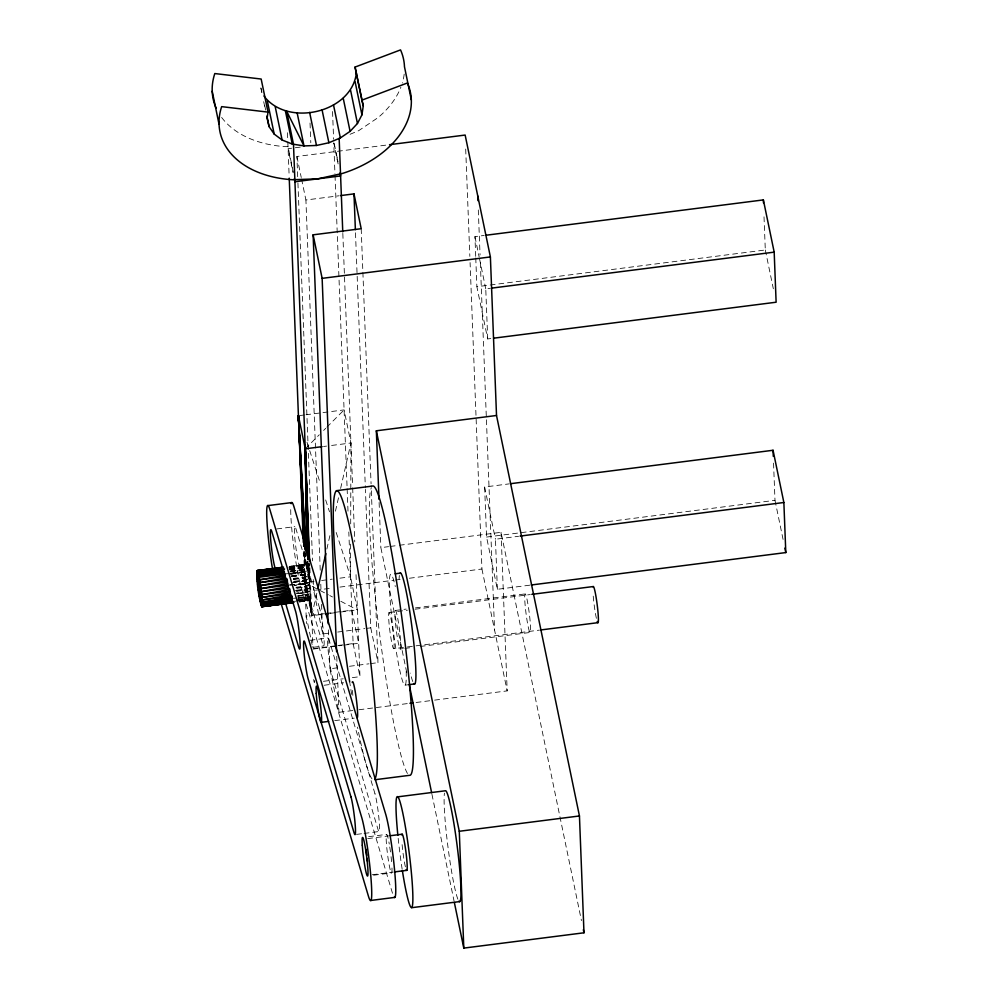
<?xml version="1.0" encoding="UTF-8"?>
<svg xmlns="http://www.w3.org/2000/svg" width="998" height="998" viewBox="0 0 998 998"><rect width="100%" height="100%" fill="white"/><g stroke="black" fill="none" stroke-linecap="round" stroke-linejoin="round"><path stroke-width="0.75" stroke-dasharray="4.99 3.74" d="M350.635 544.135L350.548 576.807L357.396 609.89L339.12 612.223M350.697 523.9L350.934 442.987L344.085 409.904L306.024 414.756M304.178 550.846L304.877 582.62L311.725 615.704L323.901 614.157M291.004 571.155L304.976 569.958L304.877 582.62L309.729 600.422L311.725 615.704L316.89 592.987M285.528 573.862L305.114 572.353L311.725 615.704L310.216 600.16L309.155 563.421M291.753 575.996L305.326 575.023L304.877 582.62L307.671 592.612L297.154 593.947M304.477 552.73L304.877 582.62L307.209 589.93L296.693 591.265M293.524 578.728L305.613 577.917L304.877 582.62L306.76 587.036L296.244 588.371M326.857 549.05L330.637 532.383M335.453 511.163L338.896 496.018M340.617 488.446L350.934 442.987L328.105 445.894M290.006 567.089L305.026 565.18L304.627 552.131M293.424 598.301L308.594 597.016L311.725 615.704L310.216 600.16L299.699 601.495M293.849 581.722L305.949 580.948L304.877 582.62L306.336 584.017L294.31 585.539M305.263 448.801L319.285 434.754M323.601 430.437L325.76 428.279M326.833 427.194L344.085 409.904M304.852 552.019L305.438 564.406L289.769 566.465M350.049 134.306L358.644 130.701L378.142 117.552A97.255 66.33 -11.7 0 0 400.897 87.163M293.874 582.283L308.769 579.414L308.357 563.87M294.273 585.339L309.18 582.47L308.632 563.82M293.449 579.289L308.332 576.445L307.958 560.888M296.107 588.084L309.542 585.527L308.856 563.783M291.503 576.719L307.871 573.65L307.609 561.325M296.406 591.016L309.854 588.496L309.043 563.67M291.042 574.087L307.396 571.106L307.234 561.824M296.631 593.735L310.104 591.303L306.511 567.076L305.438 564.406L288.909 566.502M298.29 595.918L310.278 593.835L310.104 591.303L296.581 593.024M289.607 569.895L306.511 567.076L306.174 560.901M298.365 598.039L310.378 596.056L311.725 615.704L309.018 598.625L299.924 599.474M289.183 568.349L306.099 565.691L305.463 553.329M296.868 599.985L310.403 597.877L311.725 615.704L309.392 599.773L294.26 601.332M290.493 571.367L306.947 568.897L306.81 559.653M288.809 567.288L305.737 564.793L305.126 552.368M299.799 600.796L310.341 599.262L311.725 615.704L310.278 593.835L298.265 595.369M290.031 566.502L305.438 564.406M299.649 601.582L310.216 600.16M300.261 147.118L288.085 148.677L293.063 172.729M297.678 176.696L296.905 156.474L386.426 145.072M320.233 570.182L305.912 199.999L338.958 195.795M475.709 256.361L474.936 236.638L484.192 235.453M490.779 338.547L487.698 338.946L476.882 286.713L765.304 249.987L763.894 213.572M487.698 338.946L485.764 288.871L490.38 288.285M299.936 415.53L304.502 414.943M323.539 446.48L326.583 446.094M529.776 585.177L497.378 589.307L486.562 537.061L484.629 486.999L509.304 483.855M276.808 528.94L294.834 526.645M406.722 672.49L380.862 547.628L388.571 546.654M390.106 546.455L397.815 545.469M399.35 545.27L501.046 532.321L581.447 920.618M486.562 537.061L774.984 500.335L773.525 462.411M497.378 589.307L495.445 539.232L518.586 536.288M289.22 566.901L305.737 564.793M289.57 567.8L306.099 565.691M289.907 568.236L304.926 566.328L289.457 567.924M289.981 569.172L306.511 567.076M289.894 569.846L304.914 567.937L289.408 569.384M290.418 571.006L306.947 568.897L306.423 559.616M289.956 571.879L304.976 569.958M290.88 573.214L307.396 571.106L290.792 572.815M290.094 574.262L305.114 572.353M291.341 575.759L307.871 573.65M291.803 576.744L305.326 575.023M293.3 578.366L308.332 576.445M293.587 579.451L305.613 577.917M293.749 581.335L308.769 579.414M292.426 582.67L305.949 580.948M314.008 581.46L304.877 582.62L318.699 589.806M321.618 580.499L332.272 579.139M339.881 578.166L350.548 576.807L335.715 530.998M289.645 584.965L309.18 582.47M296.019 587.248L309.542 585.527M296.331 590.217L309.854 588.496M328.716 633.194L322.703 633.955L313.696 590.429L332.209 588.072M339.931 587.086L393.961 580.212M395.495 580.013L400.123 579.426M409.392 578.241L481.934 569.01L470.083 262.599M297.629 596.33L308.145 594.995L297.529 595.806M298.365 597.59L310.378 596.056M298.078 598.363L308.594 597.016M299.887 599.224L310.403 597.877M296.992 600.16L309.018 598.625M296.83 600.983L310.341 599.262M298.876 601.108L309.392 599.773M299.213 601.757L310.004 600.547L299.487 601.894M324.437 613.683L306.161 616.003L312.087 644.583M325.959 613.483L351.832 610.19L358.681 643.273L343.462 645.207M329.989 613.383L337.598 612.41M395.333 610.452L406.149 609.079M415.418 607.894L525.123 593.922M388.983 612.547L407.421 610.202M415.093 609.217L530.3 594.546M337.723 632.046L364.769 628.603M366.266 628.416L370.769 627.842L365.418 489.407M310.029 640.292L328.055 637.996M313.21 647.29L323.726 645.955M313.547 648.613L336.376 645.706M337.898 645.506L345.52 644.546M347.042 644.346L353.13 643.573L348.813 531.996M313.023 649.087L341.94 645.407M393.586 648.688A18.238 1.509 82.7 0 0 391.603 622.041A18.238 1.509 82.7 0 0 388.858 621.093A18.238 1.509 82.7 0 0 393.586 648.688L405.874 647.128M407.421 646.929L539.519 630.112M400.21 649.012A19.449 1.609 82.7 0 0 398.152 620.806A19.449 1.609 82.7 0 0 395.158 619.384A19.449 1.609 82.7 0 0 400.21 649.012L403.292 648.613M404.839 648.413L411.026 647.627M420.295 646.455L530 632.483A19.449 1.609 82.7 0 0 527.942 604.277A19.449 1.609 82.7 0 0 524.948 602.854A19.449 1.609 82.7 0 0 530 632.483M352.818 710.539L338.933 712.31L329.914 668.785L340.43 667.437M349.45 666.29L368.973 663.807M370.47 663.62L377.993 662.66L371.131 485.34M323.439 681.31L343.237 678.79M352.369 677.63L359.979 676.656L355.899 571.255M324.101 685.252L343.624 682.769M405.051 685.152L407.795 684.803M358.993 709.753L409.929 703.266M416.104 702.48L433.082 700.322M434.629 700.122L507.171 690.89L501.046 532.321M334.717 720.631L354.24 718.148M356.56 834.39L362.561 833.629M364.07 833.43L379.09 831.521M368.661 836.673L386.688 834.378M367.688 838.607L388.709 835.925M372.254 874.747L393.287 872.065M373.576 875.221L391.603 872.926M299.425 601.856L310.004 600.547M289.57 566.951L305.026 565.18M299.138 601.619L309.729 600.422M297.055 593.361L307.671 592.612M295.084 590.741L307.209 589.93M289.669 585.065L306.336 584.017M296.156 587.71L306.76 587.036M320.084 590.517L328.367 594.82M329.752 595.544L332.521 596.979M340.805 601.283L357.396 609.89M307.022 442.326L320.42 483.706M325.672 499.961L329.502 511.787M392.501 893.272L301.496 588.196A44.374 3.668 82.7 0 1 293.923 548.164A44.374 3.668 82.7 0 1 290.842 506.036M260.927 87.936L261.913 92.153M765.304 249.987L773.338 288.784M774.984 500.335L783.33 540.629M474.936 236.638L479.152 256.948M479.452 258.407L485.764 288.871M484.629 486.999L495.445 539.232M481.934 569.01L507.171 690.89M334.293 143.774L338.035 161.826M338.11 163.909L333.756 142.864L334.954 173.914M431.947 794.308L454.028 900.895M296.905 156.474L301.246 177.494M301.558 178.991L305.912 199.999M293.3 172.155L288.01 146.581L285.952 146.656A97.255 66.33 -11.7 0 1 220.508 115.868M264.732 105.588L265.668 110.092M260.89 88.136L261.825 92.639M263.697 101.671L264.62 106.175M370.769 627.842L377.993 662.66M353.13 643.573L359.979 676.656M313.684 679.463L314.308 682.47L314.195 679.438M478.304 209.967L480.05 254.989M480.35 262.761L494.559 629.95M475.759 257.883L476.882 286.713M465.692 149.051L469.846 256.374M379.115 502.456L380.862 547.628M361.201 228.704L362.823 270.708M362.885 272.254L371.069 483.793M355.488 232.771L357.109 274.762M357.172 276.321L365.355 487.847M342.825 233.382L352.606 486.263M352.668 487.81L354.764 541.889M337.099 157.31L337.174 159.406M332.546 111.514L333.606 139.233M335.016 175.461L347.079 487.174M347.129 488.721L348.09 513.446M336.763 656.322L338.933 712.31M310.041 123.004L310.802 142.726M328.417 629.9L329.914 668.785M320.782 584.179L321.082 591.964M321.556 604.401L322.703 633.955M297.928 182.921L312.549 560.876M313.272 579.539L313.696 590.429M309.879 567.8L312.96 647.577M291.428 163.123L291.516 165.219M287.474 132.722L287.761 140.431M287.823 141.965L289.171 176.621M303.679 551.719L306.461 623.588M407.483 773.5A145.87 12.076 82.7 0 1 379.228 630.998A145.87 12.076 82.7 0 1 371.306 487.847M596.392 618.323A18.238 1.509 82.7 0 1 593.037 593.411M371.992 778.852A145.87 12.076 82.7 0 1 357.521 727.105M351.683 694.408A145.87 12.076 82.7 0 1 349.674 681.821M352.855 695.356A18.238 1.509 82.7 0 1 352.356 689.755M391.977 867.986A19.449 1.609 82.7 0 1 389.295 865.528A19.449 1.609 82.7 0 1 386.151 837.646A19.449 1.609 82.7 0 1 389.27 844.046M389.756 847.015A19.449 1.609 82.7 0 1 390.53 852.342M391.066 856.696A19.449 1.609 82.7 0 1 391.665 862.871M412.798 681.547A55.925 4.628 82.7 0 1 410.315 673.114M399.088 578.977A55.925 4.628 82.7 0 1 399.375 575.472M457.87 899.198A55.925 4.628 82.7 0 1 444.297 807.769L444.235 806.11A55.925 4.628 82.7 0 1 444.447 793.111M405.388 866.825A18.238 1.509 82.7 0 1 401.92 842.15M402.157 869.27A55.925 4.628 82.7 0 1 398.177 838.295M406.186 671.367A55.925 4.628 82.7 0 1 399.437 668.685A55.925 4.628 82.7 0 1 389.669 592.5A55.925 4.628 82.7 0 1 395.308 586.575M404.19 74.089A97.255 66.33 -11.7 0 1 402.331 82.996M319.622 608.206L295.907 528.703A20.06 1.659 82.7 0 0 294.809 537.785A20.06 1.659 82.7 0 0 298.951 564.456L322.666 643.947A20.06 1.659 82.7 0 0 323.751 634.828A20.06 1.659 82.7 0 0 319.622 608.206M374.986 793.772L329.115 640.005A20.06 1.659 82.7 0 0 328.03 649.137A20.06 1.659 82.7 0 0 332.159 675.758L378.03 829.513A20.06 1.659 82.7 0 0 379.115 820.393A20.06 1.659 82.7 0 0 374.986 793.772"/><path stroke-width="1.5" d="M293.487 602.655L261.938 606.672C258.17 595.519 256.411 582.208 257.359 570.519L283.594 567.238M293.612 602.393L261.938 606.672L257.359 570.519L259.792 579.776L259.605 598.725M261.938 606.672L262.025 597.415L259.792 579.776L285.091 575.172M259.143 596.056L260.253 582.57L285.553 577.83M216.142 108.108A97.255 66.33 -11.7 0 1 214.807 73.553L261.164 79.029L268.013 112.113L267.115 118.213L269.086 126.634L274.201 134.081L282.11 140.019L292.277 144.061L303.991 145.92L316.478 145.471L328.878 142.751L340.343 137.936L350.086 131.362L357.459 123.478L361.95 114.82L363.26 105.963L355.051 67.078L400.535 49.9A97.255 66.33 -11.7 0 1 404.477 66.766L411.326 99.85M263.946 96.033C287.399 127.445 351.795 112.949 356.411 72.879M258.694 593.161L260.703 585.539L287.486 580.424M317.913 588.433L325.822 553.591M258.257 590.13L259.58 588.595L259.33 577.231L284.867 573.975M363.26 105.963L361.9 100.162L407.384 82.984A97.255 66.33 -11.7 0 1 342.564 173.403L317.776 178.854L292.801 179.74A97.255 66.33 -11.7 0 1 221.656 106.636L268.013 112.113M257.871 587.061L259.58 588.595L261.102 588.595L287.911 583.431M257.534 584.042L261.476 591.652L288.31 586.487M257.259 581.148L261.788 594.621L290.144 589.232M257.047 578.466L262.025 597.415L290.418 592.126M256.898 576.083L262.212 599.96L290.643 594.82M256.835 574.05L262.312 602.181L292.289 596.966M260.515 603.141L258.869 575.023L283.457 570.918M256.86 572.44L262.337 604.002L292.364 599.037M260.94 604.751L258.432 573.189L284.58 569.085M256.948 571.305L262.274 605.387L292.352 600.696M260.066 601.12L259.106 576.083L284.517 572.266M261.326 605.898L258.033 571.817L282.659 568.186M282.896 567.276L257.122 570.656L262.137 606.285L292.264 601.894M293.387 602.605L261.663 606.547L257.671 570.918L282.322 567.55M389.519 144.685L465.143 135.054L490.392 256.935L496.517 415.492L579.451 815.965L583.98 932.793L463.796 948.1L454.339 902.417M340.468 195.608L353.991 193.886L361.201 228.704L313.123 234.829L328.167 623.675M485.739 235.266L763.358 199.912L774.186 252.145L776.12 302.219L493.86 338.16M336.588 651.657L322.142 278.355L490.392 256.935M491.927 288.085L774.186 252.145M379.003 499.337L376.346 430.799L496.517 415.492M306.71 551.956L305.263 448.801L322.017 446.667M336.413 490.667L372.466 486.076A145.87 12.076 82.7 0 1 403.13 627.468A145.87 12.076 82.7 0 1 409.567 775.321L375.011 779.725M267.614 505.649L291.641 502.593M510.851 483.656L773.051 450.273L783.867 502.505L785.8 552.58L531.31 584.978M520.12 536.088L783.867 502.505M257.671 570.918L283.207 567.662M264.458 570.345L267.464 569.958M271.98 569.384L274.974 569.01M279.49 568.436L282.484 568.049M258.033 571.817L283.569 568.561M258.432 573.189L283.968 569.945M258.869 575.023L284.405 571.767M259.792 579.776L285.341 576.52M260.253 582.57L287.299 579.127M260.703 585.539L287.736 582.096M261.102 588.595L288.148 585.152M395.146 573.788L400.647 573.077M261.476 591.652L288.509 588.209M261.788 594.621L290.318 590.991M262.025 597.415L290.568 593.785M262.212 599.96L292.252 596.13M262.312 602.181L292.352 598.351M262.337 604.002L292.377 600.172M262.274 605.387L292.314 601.557M279.353 603.603L282.359 603.216M262.137 606.285L293.686 602.268M261.663 606.547L293.212 602.53M325.423 613.97L328.467 613.57M531.834 594.359L593.286 586.537M541.053 629.913L597.889 622.677M409.168 684.628L414.657 683.929M409.929 703.266L413.022 702.879M321.194 722.352L328.704 721.392M397.641 796.853L445.719 790.728A55.925 4.628 82.7 0 1 457.77 850.857A55.925 4.628 82.7 0 1 458.893 901.182M390.218 835.738L402.231 834.203M463.796 948.1L459.28 831.272L579.451 815.965M394.784 871.878L406.81 870.343M370.832 900.458L394.871 897.389M411.663 907.693L459.729 901.581M257.122 570.656L283.395 567.65M264.358 605.549L267.377 605.212M271.918 604.701L274.937 604.351M279.477 603.84L284.018 603.328M288.559 602.817L293.088 602.305M259.106 576.083L284.767 573.438M304.739 542.825L294.061 507.059A44.374 3.668 82.7 0 0 291.154 503.678M305.625 545.806L385.789 814.518A44.199 3.655 82.7 0 1 394.173 865.99A44.199 3.655 82.7 0 1 394.21 897.264M285.453 602.842L298.639 647.003A20.06 1.659 82.7 0 0 299.724 637.884A20.06 1.659 82.7 0 0 295.583 611.263L271.868 531.772A20.06 1.659 82.7 0 0 270.77 540.854A20.06 1.659 82.7 0 0 274.924 567.513M281.024 603.204L368.474 896.329A44.199 3.655 82.7 0 0 370.794 875.995A44.199 3.655 82.7 0 0 361.75 817.574L270.034 510.128A44.374 3.668 82.7 0 0 266.84 518.885A44.374 3.668 82.7 0 0 272.704 570.108M784.877 548.102L785.8 552.58M583.343 929.749L583.98 932.793M355.051 67.078L361.9 100.162M355.101 81.736L361.95 114.82M350.61 90.394L357.459 123.478M343.237 98.278L350.086 131.362M333.494 104.852L340.343 137.936M339.981 172.928L340.605 175.935L294.934 181.761L294.31 178.754M322.03 109.668L328.878 142.751M376.346 430.799L459.28 831.272M309.63 112.387L316.478 145.471M297.142 112.836L303.991 145.92L286.638 111.165L293.487 144.248L309.63 561.625M409.242 684.678L431.635 792.786M313.123 234.829L322.142 278.355M285.416 110.978L292.277 144.061M275.261 106.936L282.11 140.019M267.352 100.998L274.201 134.081M266.915 116.117L269.086 126.634M304.053 546.143L298.414 415.717L305.263 448.801L309.106 559.89M212.2 91.242L219.049 124.326M304.203 546.492L298.414 415.717L305.999 551.882M304.34 545.931L298.414 415.717L305.6 550.085M304.552 545.819L298.414 415.717L305.226 548.688M298.414 415.717L304.976 549.262M763.358 199.912L763.482 202.943M773.051 450.273L773.288 456.336M477.768 195.995L477.942 200.648M353.991 193.886L355.375 229.652M339.158 138.435L342.763 231.835M289.233 178.168L303.317 542.45M307.135 555.624L305.263 448.801L308.881 559.005M307.521 556.697L305.263 448.801L308.719 559.117M307.92 559.329L305.263 448.801L308.494 559.154M305.263 448.801L308.232 559.204M349.674 681.821A145.87 12.076 82.7 0 1 334.53 495.145A145.87 12.076 82.7 0 1 363.983 609.154A145.87 12.076 82.7 0 1 374.799 779.076M352.244 682.47A18.238 1.509 82.7 0 1 355.962 696.417A18.238 1.509 82.7 0 1 357.247 717.762M593.086 586.961A18.238 1.509 82.7 0 1 597.328 605.898A18.238 1.509 82.7 0 1 597.228 621.467M399.899 573.488A55.925 4.628 82.7 0 1 412.124 628.503A55.925 4.628 82.7 0 1 413.821 683.53M397.865 835.289A55.925 4.628 82.7 0 1 401.446 807.058A55.925 4.628 82.7 0 1 412.86 896.566A55.925 4.628 82.7 0 1 402.394 870.755M401.82 834.977A18.238 1.509 82.7 0 1 405.974 852.28A18.238 1.509 82.7 0 1 406.198 869.57M367.501 861.424A18.238 1.509 82.7 0 1 367.077 858.405M366.69 855.336A18.238 1.509 82.7 0 1 366.079 849.41M350.947 796.828L305.076 643.074A20.06 1.659 82.7 0 0 303.991 652.193A20.06 1.659 82.7 0 0 308.12 678.815L354.003 832.569A20.06 1.659 82.7 0 0 355.088 823.45A20.06 1.659 82.7 0 0 350.947 796.828M316.241 693.51A18.238 1.509 82.7 0 0 320.932 722.265A18.238 1.509 82.7 0 0 319.323 697.103A18.238 1.509 82.7 0 0 316.241 693.51M362.286 845.206A19.449 1.609 82.7 0 0 367.276 875.882A19.449 1.609 82.7 0 0 365.567 849.061A19.449 1.609 82.7 0 0 362.286 845.206"/></g></svg>
